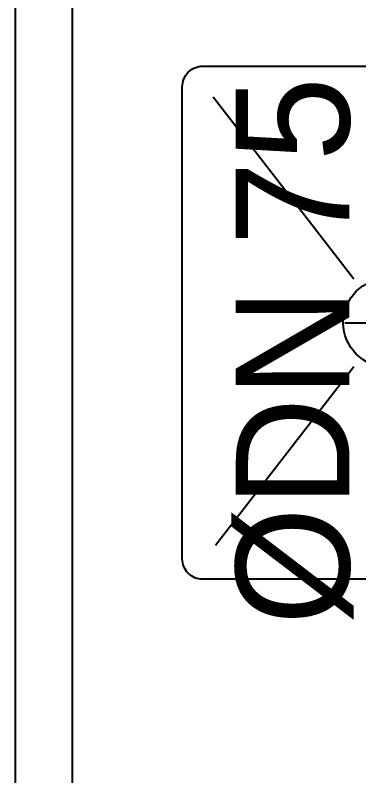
# Model space of a CAD drawing. Header units: millimetres. Extents: x -1292 to 2253, y 326 to 453.
# Drawn here: x 2098.399 to 2098.701, y 344.689 to 345.359 of the extents above; entities that cross this region are included whole.
import ezdxf
from ezdxf.enums import TextEntityAlignment as Align

# ---------------------------------------------------------------- set-up
doc = ezdxf.new("R2010")
doc.units = ezdxf.units.MM
doc.header["$LTSCALE"] = 0.5
for name, color, linetype in [('-HIDRO', 8, 'Continuous'), ('TEXTO', 7, 'Continuous'), ('VISTA1', 1, 'Continuous')]:
    doc.layers.add(name, color=color, linetype=linetype)

msp = doc.modelspace()

# ---------------------------------------------------------------- linework, layer by layer
at = {"layer": '-HIDRO', "ltscale": 0.05}
for q in [(2098.39874, 342.61506), (2098.39874, 341.78674)]:
    msp.add_line((2098.39874, 346.2212), q, dxfattribs=at)
at = {"layer": '-HIDRO'}
for p, q in [((2098.44874, 345.98511), (2098.44874, 344.18511)), ((2098.5729, 345.28707), (2098.69677, 345.12677)), ((2098.57513, 344.89217), (2098.69677, 345.04959))]:
    msp.add_line(p, q, dxfattribs=at)
msp.add_lwpolyline([(2098.54578, 345.13759), (2098.54578, 345.29611, -0.414214), (2098.56386, 345.31419), (2098.88932, 345.31419, -0.414214), (2098.9074, 345.29611), (2098.9074, 344.88025, -0.414214), (2098.88932, 344.86217), (2098.56386, 344.86217, -0.414214), (2098.54578, 344.88025), (2098.54578, 345.13759)], format="xyb", dxfattribs=at)
msp.add_circle((2098.72659, 345.08818), 0.03911, dxfattribs=at)
at = {"layer": 'VISTA1'}
msp.add_line((2098.68884, 345.08818), (2098.81695, 345.08818), dxfattribs=at)

# ---------------------------------------------------------------- texts
at = {"layer": 'TEXTO'}
msp.add_text('ØDN 75', height=0.1, rotation=90, dxfattribs=at).set_placement((2098.64288, 345.06325), align=Align.MIDDLE_CENTER)

doc.saveas('drawing.dxf')
